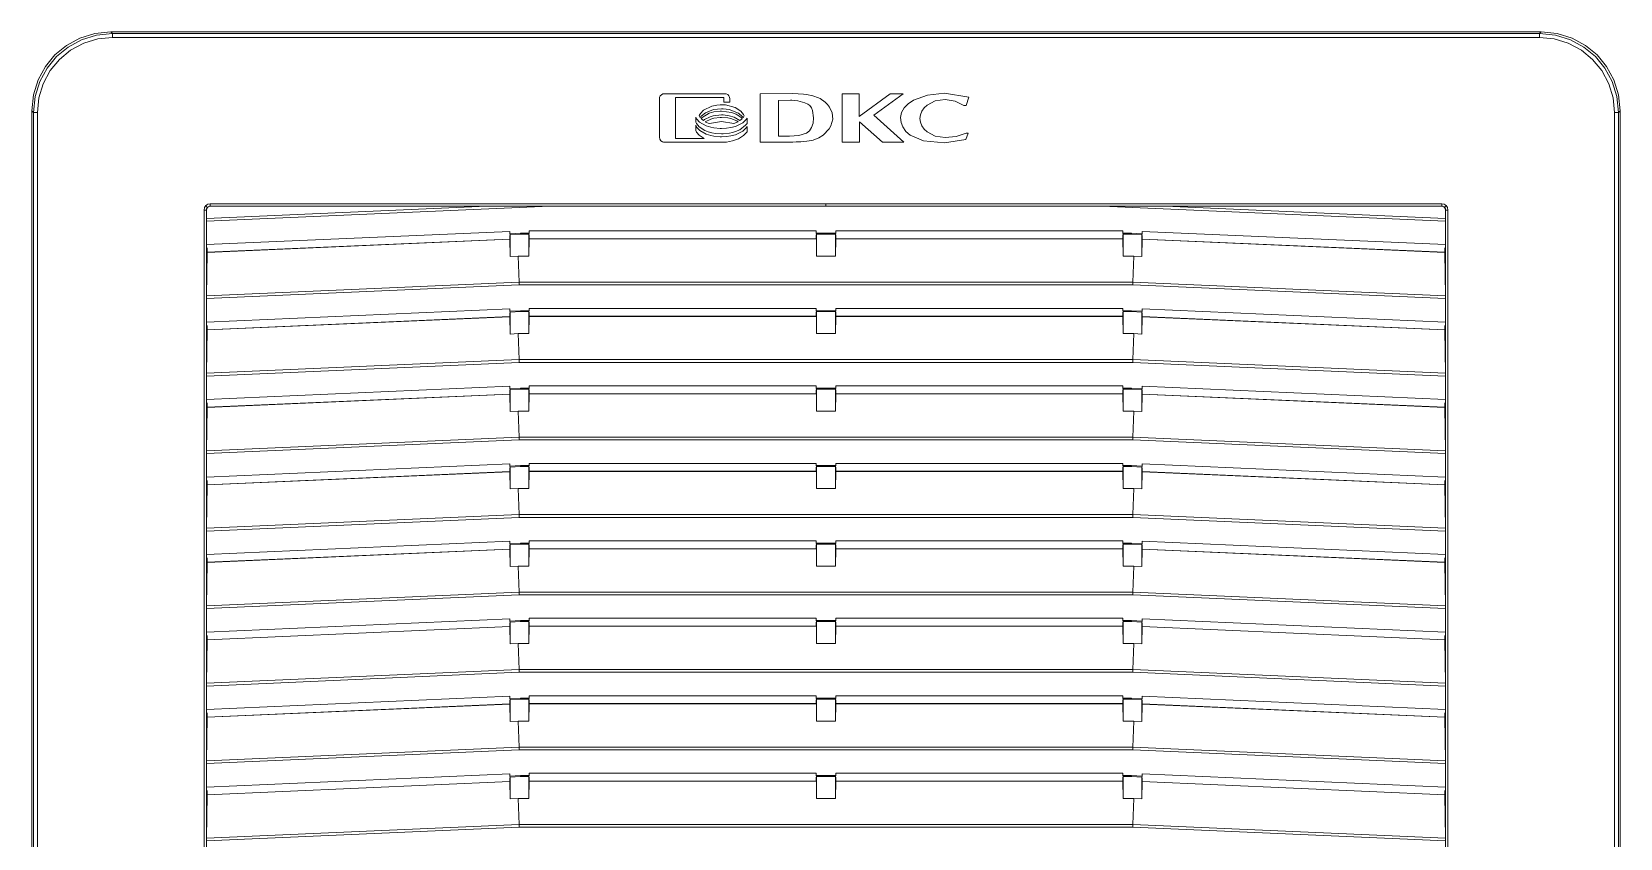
# Model space of a CAD drawing. Header units: millimetres. Extents: x -6000 to 26000, y -6000 to 26000.
# Drawn here: x 104.9 to 133.43, y -2823.56 to -2809.08 of the extents above; entities that cross this region are included whole.
import ezdxf

# ---------------------------------------------------------------- set-up
doc = ezdxf.new("R2010")
doc.units = ezdxf.units.MM
doc.header["$MEASUREMENT"] = 0
doc.layers.add('Чертеж и Рисунок_Ном._пера__7', color=7, linetype='Continuous', lineweight=15)

msp = doc.modelspace()

# ---------------------------------------------------------------- linework, layer by layer
at = {"layer": 'Чертеж и Рисунок_Ном._пера__7', "color": 7, "linetype": 'Continuous', "lineweight": 15}
for p, q in [((106.347, -2809.109), (106.316, -2809.078)), ((132.009, -2809.078), (106.316, -2809.078)), ((106.347, -2809.109), (106.347, -2809.178)), ((131.978, -2809.109), (106.347, -2809.109)), ((131.978, -2809.109), (132.009, -2809.078)), ((131.978, -2809.178), (131.978, -2809.109)), ((131.978, -2809.178), (106.347, -2809.178)), ((116.17, -2810.282), (116.17, -2810.97)), ((117.346, -2810.191), (116.26, -2810.191)), ((116.462, -2810.26), (117.326, -2810.26)), ((116.462, -2810.992), (116.462, -2810.26)), ((117.326, -2810.26), (117.326, -2810.34)), ((117.436, -2810.34), (117.436, -2810.282)), ((118.566, -2810.188), (117.98, -2810.191)), ((117.98, -2810.191), (117.98, -2811.061)), ((118.523, -2810.308), (118.308, -2810.312)), ((119.452, -2810.191), (119.452, -2811.061)), ((119.76, -2810.191), (119.452, -2810.191)), ((119.76, -2810.6), (119.76, -2810.191)), ((120.312, -2810.191), (119.76, -2810.6)), ((120.021, -2810.577), (120.546, -2810.191)), ((120.546, -2810.191), (120.312, -2810.191)), ((121.729, -2810.253), (121.292, -2810.18)), ((121.677, -2810.403), (121.729, -2810.253)), ((104.897, -2810.497), (104.928, -2810.528)), ((104.897, -2836.19), (104.897, -2810.497)), ((104.928, -2810.528), (104.928, -2836.158)), ((104.997, -2810.528), (104.928, -2810.528)), ((104.997, -2810.528), (104.997, -2836.158)), ((117.326, -2810.34), (117.436, -2810.34)), ((118.308, -2810.312), (118.308, -2810.953)), ((120.558, -2811.061), (120.021, -2810.577)), ((121.637, -2810.403), (121.677, -2810.403)), ((133.327, -2836.158), (133.327, -2810.528)), ((133.327, -2810.528), (133.397, -2810.528)), ((133.397, -2810.528), (133.428, -2810.497)), ((133.397, -2836.158), (133.397, -2810.528)), ((133.428, -2836.19), (133.428, -2810.497)), ((116.822, -2810.609), (116.822, -2810.702)), ((116.822, -2810.756), (116.822, -2810.853)), ((117.071, -2810.726), (117.288, -2810.687)), ((117.288, -2810.687), (117.504, -2810.725)), ((117.504, -2810.725), (117.582, -2810.693)), ((117.744, -2810.723), (117.744, -2810.63)), ((117.744, -2810.874), (117.744, -2810.778)), ((119.763, -2810.696), (120.18, -2811.061)), ((119.763, -2811.061), (119.763, -2810.696)), ((116.26, -2811.061), (117.346, -2811.061)), ((116.972, -2810.994), (116.462, -2810.992)), ((117.98, -2811.061), (118.536, -2811.058)), ((118.308, -2810.953), (118.504, -2810.95)), ((118.536, -2811.058), (118.542, -2811.058)), ((119.452, -2811.061), (119.763, -2811.061)), ((120.18, -2811.061), (120.558, -2811.061)), ((121.289, -2811.072), (121.674, -2811.012)), ((121.674, -2811.012), (121.713, -2810.901)), ((121.713, -2810.901), (121.68, -2810.901)), ((107.991, -2834.408), (107.991, -2812.279)), ((108.033, -2812.279), (107.991, -2812.279)), ((108.033, -2834.408), (108.033, -2812.279)), ((108.033, -2812.279), (108.038, -2812.279)), ((114.201, -2812.209), (108.035, -2812.478)), ((113.073, -2812.209), (108.035, -2812.429)), ((108.038, -2812.279), (108.035, -2812.429)), ((108.102, -2812.167), (119.162, -2812.167)), ((108.102, -2812.209), (108.102, -2812.167)), ((119.162, -2812.209), (108.102, -2812.209)), ((119.162, -2812.167), (130.222, -2812.167)), ((119.162, -2812.167), (119.162, -2812.209)), ((119.162, -2812.209), (130.222, -2812.209)), ((130.29, -2812.478), (124.124, -2812.209)), ((125.252, -2812.209), (130.29, -2812.429)), ((130.222, -2812.167), (130.222, -2812.209)), ((130.292, -2812.279), (130.287, -2812.279)), ((130.29, -2812.429), (130.287, -2812.279)), ((130.334, -2812.279), (130.292, -2812.279)), ((130.292, -2812.279), (130.292, -2834.408)), ((130.334, -2812.279), (130.334, -2834.408)), ((108.035, -2812.478), (108.035, -2812.9)), ((130.29, -2812.478), (130.29, -2812.9)), ((108.035, -2812.9), (113.484, -2812.663)), ((113.484, -2812.801), (108.049, -2813.039)), ((108.049, -2813.041), (113.485, -2812.803)), ((113.484, -2812.663), (113.484, -2812.704)), ((113.484, -2812.704), (113.675, -2812.696)), ((113.484, -2812.704), (113.489, -2812.724)), ((113.484, -2812.734), (113.489, -2812.724)), ((113.484, -2812.801), (113.484, -2812.734)), ((113.485, -2812.803), (113.484, -2812.801)), ((113.485, -2812.803), (113.49, -2813.115)), ((113.49, -2812.721), (113.489, -2812.724)), ((113.675, -2812.713), (113.49, -2812.721)), ((113.49, -2812.721), (113.49, -2813.115)), ((113.675, -2812.696), (113.832, -2812.696)), ((113.675, -2812.713), (113.675, -2812.696)), ((113.823, -2812.713), (113.675, -2812.713)), ((113.823, -2812.713), (113.832, -2812.696)), ((113.823, -2812.713), (113.826, -2812.713)), ((113.826, -2813.109), (113.826, -2812.713)), ((113.826, -2812.713), (113.832, -2812.725)), ((113.831, -2812.797), (113.826, -2813.109)), ((113.832, -2812.796), (113.831, -2812.797)), ((118.989, -2812.797), (113.831, -2812.797)), ((113.832, -2812.654), (118.988, -2812.654)), ((113.832, -2812.696), (113.832, -2812.654)), ((113.832, -2812.725), (113.832, -2812.796)), ((113.832, -2812.796), (118.988, -2812.796)), ((118.988, -2812.654), (118.988, -2812.696)), ((118.988, -2812.696), (119.336, -2812.696)), ((118.988, -2812.696), (118.997, -2812.713)), ((118.988, -2812.725), (118.994, -2812.713)), ((118.988, -2812.796), (118.988, -2812.725)), ((118.989, -2812.797), (118.988, -2812.796)), ((118.994, -2813.109), (118.989, -2812.797)), ((118.994, -2812.713), (118.994, -2813.109)), ((118.997, -2812.713), (118.994, -2812.713)), ((118.997, -2812.713), (119.328, -2812.713)), ((119.328, -2812.713), (119.336, -2812.696)), ((119.328, -2812.713), (119.33, -2812.713)), ((119.33, -2813.109), (119.33, -2812.713)), ((119.336, -2812.725), (119.33, -2812.713)), ((119.336, -2812.797), (119.33, -2813.109)), ((119.336, -2812.654), (124.493, -2812.654)), ((119.336, -2812.654), (119.336, -2812.696)), ((119.336, -2812.725), (119.336, -2812.796)), ((119.336, -2812.796), (119.336, -2812.796)), ((119.336, -2812.796), (124.493, -2812.796)), ((124.493, -2812.797), (119.336, -2812.797)), ((124.493, -2812.696), (124.493, -2812.654)), ((124.65, -2812.696), (124.493, -2812.696)), ((124.501, -2812.713), (124.493, -2812.696)), ((124.499, -2812.713), (124.493, -2812.725)), ((124.493, -2812.797), (124.493, -2812.725)), ((124.493, -2812.796), (124.493, -2812.797)), ((124.499, -2813.109), (124.493, -2812.797)), ((124.499, -2812.713), (124.499, -2813.109)), ((124.499, -2812.713), (124.501, -2812.713)), ((124.501, -2812.713), (124.649, -2812.713)), ((124.65, -2812.696), (124.649, -2812.713)), ((124.649, -2812.713), (124.835, -2812.721)), ((124.841, -2812.704), (124.65, -2812.696)), ((124.835, -2812.721), (124.836, -2812.724)), ((124.835, -2812.721), (124.835, -2813.115)), ((124.84, -2812.803), (124.835, -2813.115)), ((124.841, -2812.704), (124.836, -2812.724)), ((124.841, -2812.734), (124.836, -2812.724)), ((124.84, -2812.803), (124.841, -2812.801)), ((130.276, -2813.041), (124.84, -2812.803)), ((124.841, -2812.663), (130.29, -2812.9)), ((124.841, -2812.663), (124.841, -2812.704)), ((124.841, -2812.801), (124.841, -2812.734)), ((124.841, -2812.801), (130.276, -2813.039)), ((108.035, -2812.9), (108.035, -2812.943)), ((108.035, -2812.943), (108.049, -2812.971)), ((108.049, -2813.041), (108.035, -2813.821)), ((108.049, -2812.971), (108.049, -2813.039)), ((108.049, -2813.039), (108.049, -2813.041)), ((113.632, -2813.109), (113.49, -2813.115)), ((113.632, -2813.109), (113.653, -2813.575)), ((113.826, -2813.109), (113.632, -2813.109)), ((119.33, -2813.109), (118.994, -2813.109)), ((124.693, -2813.109), (124.499, -2813.109)), ((124.693, -2813.109), (124.672, -2813.575)), ((124.693, -2813.109), (124.835, -2813.115)), ((130.29, -2812.942), (130.276, -2812.971)), ((130.276, -2813.041), (130.276, -2812.971)), ((130.276, -2813.039), (130.276, -2813.041)), ((130.276, -2813.041), (130.29, -2813.821)), ((130.29, -2812.9), (130.29, -2812.943)), ((113.653, -2813.575), (108.035, -2813.821)), ((113.654, -2813.625), (108.035, -2813.87)), ((124.672, -2813.575), (113.653, -2813.575)), ((124.671, -2813.625), (113.654, -2813.625)), ((130.29, -2813.87), (124.671, -2813.625)), ((124.672, -2813.575), (130.29, -2813.821)), ((108.035, -2813.87), (108.035, -2814.292)), ((130.29, -2813.87), (130.29, -2814.292)), ((108.035, -2814.292), (113.484, -2814.054)), ((108.035, -2814.292), (108.035, -2814.334)), ((113.484, -2814.193), (108.049, -2814.43)), ((108.049, -2814.432), (113.485, -2814.195)), ((113.484, -2814.054), (113.484, -2814.096)), ((113.484, -2814.096), (113.675, -2814.088)), ((113.484, -2814.096), (113.489, -2814.115)), ((113.484, -2814.125), (113.489, -2814.115)), ((113.484, -2814.193), (113.484, -2814.125)), ((113.485, -2814.195), (113.484, -2814.193)), ((113.485, -2814.195), (113.49, -2814.507)), ((113.49, -2814.113), (113.489, -2814.115)), ((113.675, -2814.105), (113.49, -2814.113)), ((113.49, -2814.113), (113.49, -2814.507)), ((113.675, -2814.088), (113.832, -2814.088)), ((113.675, -2814.105), (113.675, -2814.088)), ((113.823, -2814.105), (113.675, -2814.105)), ((113.823, -2814.105), (113.832, -2814.088)), ((113.823, -2814.105), (113.826, -2814.105)), ((113.826, -2814.5), (113.826, -2814.105)), ((113.826, -2814.105), (113.832, -2814.117)), ((113.831, -2814.189), (113.826, -2814.5)), ((113.832, -2814.187), (113.831, -2814.189)), ((118.989, -2814.189), (113.831, -2814.189)), ((113.832, -2814.046), (118.988, -2814.046)), ((113.832, -2814.088), (113.832, -2814.046)), ((113.832, -2814.117), (113.832, -2814.187)), ((113.832, -2814.187), (118.988, -2814.187)), ((118.988, -2814.046), (118.988, -2814.088)), ((118.988, -2814.088), (119.336, -2814.088)), ((118.988, -2814.088), (118.997, -2814.105)), ((118.988, -2814.117), (118.994, -2814.105)), ((118.988, -2814.187), (118.988, -2814.117)), ((118.989, -2814.189), (118.988, -2814.187)), ((118.994, -2814.5), (118.989, -2814.189)), ((118.994, -2814.105), (118.994, -2814.5)), ((118.997, -2814.105), (118.994, -2814.105)), ((118.997, -2814.105), (119.328, -2814.105)), ((119.328, -2814.105), (119.336, -2814.088)), ((119.328, -2814.105), (119.33, -2814.105)), ((119.336, -2814.117), (119.33, -2814.105)), ((119.33, -2814.5), (119.33, -2814.105)), ((119.336, -2814.189), (119.33, -2814.5)), ((119.336, -2814.046), (124.493, -2814.046)), ((119.336, -2814.046), (119.336, -2814.088)), ((119.336, -2814.117), (119.336, -2814.187)), ((119.336, -2814.187), (119.336, -2814.187)), ((119.336, -2814.187), (124.493, -2814.187)), ((124.493, -2814.189), (119.336, -2814.189)), ((124.493, -2814.088), (124.493, -2814.046)), ((124.65, -2814.088), (124.493, -2814.088)), ((124.501, -2814.105), (124.493, -2814.088)), ((124.499, -2814.105), (124.493, -2814.117)), ((124.493, -2814.189), (124.493, -2814.117)), ((124.493, -2814.187), (124.493, -2814.189)), ((124.499, -2814.5), (124.493, -2814.189)), ((124.499, -2814.105), (124.499, -2814.5)), ((124.499, -2814.105), (124.501, -2814.105)), ((124.501, -2814.105), (124.649, -2814.105)), ((124.649, -2814.105), (124.65, -2814.088)), ((124.649, -2814.105), (124.835, -2814.113)), ((124.841, -2814.096), (124.65, -2814.088)), ((124.835, -2814.113), (124.836, -2814.115)), ((124.835, -2814.113), (124.835, -2814.507)), ((124.84, -2814.195), (124.835, -2814.507)), ((124.841, -2814.096), (124.836, -2814.115)), ((124.841, -2814.125), (124.836, -2814.115)), ((124.84, -2814.195), (124.841, -2814.193)), ((130.276, -2814.432), (124.84, -2814.195)), ((124.841, -2814.054), (130.29, -2814.292)), ((124.841, -2814.054), (124.841, -2814.096)), ((124.841, -2814.193), (124.841, -2814.125)), ((124.841, -2814.193), (130.276, -2814.43)), ((130.29, -2814.292), (130.29, -2814.334)), ((108.035, -2814.334), (108.049, -2814.363)), ((108.049, -2814.432), (108.035, -2815.212)), ((108.049, -2814.363), (108.049, -2814.43)), ((108.049, -2814.43), (108.049, -2814.432)), ((113.632, -2814.5), (113.49, -2814.507)), ((113.632, -2814.5), (113.653, -2814.967)), ((113.826, -2814.5), (113.632, -2814.5)), ((119.33, -2814.5), (118.994, -2814.5)), ((124.693, -2814.5), (124.499, -2814.5)), ((124.693, -2814.5), (124.672, -2814.967)), ((124.693, -2814.5), (124.835, -2814.507)), ((130.29, -2814.334), (130.276, -2814.363)), ((130.276, -2814.43), (130.276, -2814.363)), ((130.276, -2814.43), (130.276, -2814.432)), ((130.276, -2814.432), (130.29, -2815.212)), ((113.653, -2814.967), (108.035, -2815.212)), ((113.654, -2815.016), (108.035, -2815.262)), ((113.653, -2814.967), (124.672, -2814.967)), ((124.671, -2815.016), (113.654, -2815.016)), ((130.29, -2815.262), (124.671, -2815.016)), ((124.672, -2814.967), (130.29, -2815.212)), ((108.035, -2815.262), (108.035, -2815.684)), ((113.832, -2815.438), (118.988, -2815.438)), ((113.832, -2815.48), (113.832, -2815.438)), ((118.988, -2815.438), (118.988, -2815.48)), ((119.336, -2815.438), (124.493, -2815.438)), ((119.336, -2815.438), (119.336, -2815.48)), ((124.493, -2815.48), (124.493, -2815.438)), ((130.29, -2815.262), (130.29, -2815.684)), ((108.035, -2815.684), (113.484, -2815.446)), ((108.035, -2815.684), (108.035, -2815.726)), ((108.035, -2815.726), (108.049, -2815.754)), ((113.484, -2815.585), (108.049, -2815.822)), ((108.049, -2815.824), (113.485, -2815.587)), ((113.484, -2815.446), (113.484, -2815.488)), ((113.484, -2815.488), (113.675, -2815.48)), ((113.484, -2815.488), (113.489, -2815.507)), ((113.484, -2815.517), (113.489, -2815.507)), ((113.484, -2815.585), (113.484, -2815.517)), ((113.485, -2815.587), (113.484, -2815.585)), ((113.485, -2815.587), (113.49, -2815.898)), ((113.49, -2815.505), (113.489, -2815.507)), ((113.675, -2815.497), (113.49, -2815.505)), ((113.49, -2815.505), (113.49, -2815.898)), ((113.675, -2815.48), (113.832, -2815.48)), ((113.675, -2815.497), (113.675, -2815.48)), ((113.823, -2815.497), (113.675, -2815.497)), ((113.823, -2815.497), (113.832, -2815.48)), ((113.823, -2815.497), (113.826, -2815.497)), ((113.826, -2815.892), (113.826, -2815.497)), ((113.826, -2815.497), (113.832, -2815.509)), ((113.831, -2815.581), (113.826, -2815.892)), ((113.832, -2815.579), (113.831, -2815.581)), ((118.989, -2815.581), (113.831, -2815.581)), ((113.832, -2815.509), (113.832, -2815.579)), ((113.832, -2815.579), (118.988, -2815.579)), ((118.988, -2815.48), (119.336, -2815.48)), ((118.988, -2815.48), (118.997, -2815.497)), ((118.988, -2815.509), (118.994, -2815.497)), ((118.988, -2815.579), (118.988, -2815.509)), ((118.989, -2815.581), (118.988, -2815.579)), ((118.994, -2815.892), (118.989, -2815.581)), ((118.994, -2815.497), (118.994, -2815.892)), ((118.997, -2815.497), (118.994, -2815.497)), ((118.997, -2815.497), (119.328, -2815.497)), ((119.328, -2815.497), (119.336, -2815.48)), ((119.328, -2815.497), (119.33, -2815.497)), ((119.33, -2815.892), (119.33, -2815.497)), ((119.336, -2815.509), (119.33, -2815.497)), ((119.336, -2815.581), (119.33, -2815.892)), ((119.336, -2815.509), (119.336, -2815.579)), ((119.336, -2815.579), (119.336, -2815.579)), ((119.336, -2815.579), (124.493, -2815.579)), ((124.493, -2815.581), (119.336, -2815.581)), ((124.65, -2815.48), (124.493, -2815.48)), ((124.501, -2815.497), (124.493, -2815.48)), ((124.499, -2815.497), (124.493, -2815.509)), ((124.493, -2815.581), (124.493, -2815.509)), ((124.493, -2815.579), (124.493, -2815.581)), ((124.499, -2815.892), (124.493, -2815.581)), ((124.499, -2815.497), (124.499, -2815.892)), ((124.499, -2815.497), (124.501, -2815.497)), ((124.501, -2815.497), (124.649, -2815.497)), ((124.649, -2815.497), (124.65, -2815.48)), ((124.649, -2815.497), (124.835, -2815.505)), ((124.841, -2815.488), (124.65, -2815.48)), ((124.835, -2815.505), (124.835, -2815.898)), ((124.84, -2815.587), (124.835, -2815.898)), ((124.841, -2815.488), (124.836, -2815.507)), ((124.836, -2815.507), (124.836, -2815.507)), ((124.841, -2815.517), (124.836, -2815.507)), ((124.84, -2815.587), (124.841, -2815.585)), ((130.276, -2815.824), (124.84, -2815.587)), ((124.841, -2815.446), (130.29, -2815.684)), ((124.841, -2815.446), (124.841, -2815.488)), ((124.841, -2815.585), (124.841, -2815.517)), ((124.841, -2815.585), (130.276, -2815.822)), ((130.29, -2815.726), (130.276, -2815.754)), ((130.29, -2815.684), (130.29, -2815.726)), ((108.049, -2815.824), (108.035, -2816.604)), ((108.049, -2815.754), (108.049, -2815.822)), ((108.049, -2815.822), (108.049, -2815.824)), ((113.632, -2815.892), (113.49, -2815.898)), ((113.632, -2815.892), (113.653, -2816.359)), ((113.826, -2815.892), (113.632, -2815.892)), ((119.33, -2815.892), (118.994, -2815.892)), ((124.693, -2815.892), (124.499, -2815.892)), ((124.693, -2815.892), (124.672, -2816.359)), ((124.693, -2815.892), (124.835, -2815.898)), ((130.276, -2815.824), (130.276, -2815.755)), ((130.276, -2815.822), (130.276, -2815.824)), ((130.276, -2815.824), (130.29, -2816.604)), ((113.653, -2816.359), (108.035, -2816.604)), ((113.654, -2816.408), (108.035, -2816.653)), ((124.672, -2816.359), (113.653, -2816.359)), ((124.671, -2816.408), (113.654, -2816.408)), ((130.29, -2816.653), (124.671, -2816.408)), ((124.672, -2816.359), (130.29, -2816.604)), ((108.035, -2816.653), (108.035, -2817.076)), ((108.035, -2817.076), (113.484, -2816.838)), ((113.484, -2816.838), (113.484, -2816.88)), ((113.484, -2816.88), (113.675, -2816.871)), ((113.675, -2816.871), (113.832, -2816.871)), ((113.675, -2816.888), (113.675, -2816.871)), ((113.823, -2816.888), (113.832, -2816.871)), ((113.832, -2816.83), (118.988, -2816.83)), ((113.832, -2816.871), (113.832, -2816.83)), ((118.988, -2816.83), (118.988, -2816.871)), ((118.988, -2816.871), (119.336, -2816.871)), ((118.988, -2816.871), (118.997, -2816.888)), ((119.328, -2816.888), (119.336, -2816.871)), ((119.336, -2816.83), (124.493, -2816.83)), ((119.336, -2816.83), (119.336, -2816.871)), ((124.493, -2816.871), (124.493, -2816.83)), ((124.65, -2816.871), (124.493, -2816.871)), ((124.501, -2816.888), (124.493, -2816.871)), ((124.649, -2816.888), (124.65, -2816.871)), ((124.841, -2816.88), (124.65, -2816.871)), ((124.841, -2816.838), (130.29, -2817.076)), ((124.841, -2816.838), (124.841, -2816.88)), ((130.29, -2816.653), (130.29, -2817.076)), ((108.035, -2817.076), (108.035, -2817.118)), ((108.035, -2817.118), (108.049, -2817.146)), ((113.484, -2816.977), (108.049, -2817.214)), ((108.049, -2817.216), (113.485, -2816.979)), ((108.049, -2817.146), (108.049, -2817.214)), ((113.484, -2816.88), (113.489, -2816.899)), ((113.484, -2816.909), (113.489, -2816.899)), ((113.484, -2816.977), (113.484, -2816.909)), ((113.485, -2816.979), (113.484, -2816.977)), ((113.485, -2816.979), (113.49, -2817.29)), ((113.49, -2816.897), (113.489, -2816.899)), ((113.675, -2816.888), (113.49, -2816.897)), ((113.49, -2816.897), (113.49, -2817.29)), ((113.823, -2816.888), (113.675, -2816.888)), ((113.823, -2816.888), (113.826, -2816.888)), ((113.826, -2817.284), (113.826, -2816.888)), ((113.826, -2816.888), (113.832, -2816.901)), ((113.831, -2816.973), (113.826, -2817.284)), ((113.832, -2816.971), (113.831, -2816.973)), ((118.989, -2816.973), (113.831, -2816.973)), ((113.832, -2816.901), (113.832, -2816.971)), ((113.832, -2816.971), (118.988, -2816.971)), ((118.988, -2816.901), (118.994, -2816.888)), ((118.988, -2816.971), (118.988, -2816.901)), ((118.989, -2816.973), (118.988, -2816.971)), ((118.994, -2817.284), (118.989, -2816.973)), ((118.994, -2816.888), (118.994, -2817.284)), ((118.997, -2816.888), (118.994, -2816.888)), ((118.997, -2816.888), (119.328, -2816.888)), ((119.328, -2816.888), (119.33, -2816.888)), ((119.33, -2817.284), (119.33, -2816.888)), ((119.336, -2816.901), (119.33, -2816.888)), ((119.336, -2816.973), (119.33, -2817.284)), ((119.336, -2816.901), (119.336, -2816.971)), ((119.336, -2816.971), (119.336, -2816.971)), ((119.336, -2816.971), (124.493, -2816.971)), ((124.493, -2816.973), (119.336, -2816.973)), ((124.499, -2816.888), (124.493, -2816.901)), ((124.493, -2816.973), (124.493, -2816.901)), ((124.493, -2816.971), (124.493, -2816.973)), ((124.499, -2817.284), (124.493, -2816.973)), ((124.499, -2816.888), (124.499, -2817.284)), ((124.499, -2816.888), (124.501, -2816.888)), ((124.501, -2816.888), (124.649, -2816.888)), ((124.649, -2816.888), (124.835, -2816.897)), ((124.835, -2816.897), (124.835, -2817.29)), ((124.84, -2816.979), (124.835, -2817.29)), ((124.841, -2816.88), (124.836, -2816.899)), ((124.836, -2816.899), (124.836, -2816.899)), ((124.841, -2816.909), (124.836, -2816.899)), ((124.84, -2816.979), (124.841, -2816.977)), ((130.276, -2817.216), (124.84, -2816.979)), ((124.841, -2816.977), (124.841, -2816.909)), ((124.841, -2816.977), (130.276, -2817.214)), ((130.29, -2817.118), (130.276, -2817.146)), ((130.276, -2817.216), (130.276, -2817.146)), ((130.29, -2817.076), (130.29, -2817.118)), ((108.049, -2817.216), (108.035, -2817.996)), ((108.049, -2817.214), (108.049, -2817.216)), ((113.632, -2817.284), (113.49, -2817.29)), ((113.632, -2817.284), (113.653, -2817.751)), ((113.826, -2817.284), (113.632, -2817.284)), ((119.33, -2817.284), (118.994, -2817.284)), ((124.693, -2817.284), (124.499, -2817.284)), ((124.693, -2817.284), (124.672, -2817.751)), ((124.693, -2817.284), (124.835, -2817.29)), ((130.276, -2817.214), (130.276, -2817.216)), ((130.276, -2817.216), (130.29, -2817.996)), ((113.653, -2817.751), (108.035, -2817.996)), ((113.654, -2817.8), (108.035, -2818.045)), ((124.672, -2817.751), (113.653, -2817.751)), ((124.671, -2817.8), (113.654, -2817.8)), ((130.29, -2818.045), (124.671, -2817.8)), ((124.672, -2817.751), (130.29, -2817.996)), ((108.035, -2818.045), (108.035, -2818.467)), ((108.035, -2818.467), (113.484, -2818.23)), ((113.484, -2818.23), (113.484, -2818.271)), ((113.484, -2818.271), (113.675, -2818.263)), ((113.484, -2818.271), (113.489, -2818.291)), ((113.484, -2818.301), (113.489, -2818.291)), ((113.49, -2818.288), (113.489, -2818.291)), ((113.675, -2818.28), (113.49, -2818.288)), ((113.49, -2818.288), (113.49, -2818.682)), ((113.675, -2818.263), (113.832, -2818.263)), ((113.675, -2818.28), (113.675, -2818.263)), ((113.823, -2818.28), (113.675, -2818.28)), ((113.823, -2818.28), (113.832, -2818.263)), ((113.823, -2818.28), (113.826, -2818.28)), ((113.826, -2818.676), (113.826, -2818.28)), ((113.826, -2818.28), (113.832, -2818.292)), ((113.832, -2818.221), (118.988, -2818.221)), ((113.832, -2818.263), (113.832, -2818.221)), ((113.832, -2818.292), (113.832, -2818.363)), ((118.988, -2818.221), (118.988, -2818.263)), ((118.988, -2818.263), (119.336, -2818.263)), ((118.988, -2818.263), (118.997, -2818.28)), ((118.988, -2818.292), (118.994, -2818.28)), ((118.988, -2818.363), (118.988, -2818.292)), ((118.994, -2818.28), (118.994, -2818.676)), ((118.997, -2818.28), (118.994, -2818.28)), ((118.997, -2818.28), (119.328, -2818.28)), ((119.328, -2818.28), (119.336, -2818.263)), ((119.328, -2818.28), (119.33, -2818.28)), ((119.33, -2818.676), (119.33, -2818.28)), ((119.336, -2818.292), (119.33, -2818.28)), ((119.336, -2818.221), (124.493, -2818.221)), ((119.336, -2818.221), (119.336, -2818.263)), ((119.336, -2818.292), (119.336, -2818.363)), ((124.493, -2818.263), (124.493, -2818.221)), ((124.65, -2818.263), (124.493, -2818.263)), ((124.501, -2818.28), (124.493, -2818.263)), ((124.499, -2818.28), (124.493, -2818.292)), ((124.493, -2818.365), (124.493, -2818.292)), ((124.499, -2818.28), (124.499, -2818.676)), ((124.499, -2818.28), (124.501, -2818.28)), ((124.501, -2818.28), (124.649, -2818.28)), ((124.649, -2818.28), (124.65, -2818.263)), ((124.649, -2818.28), (124.835, -2818.288)), ((124.841, -2818.271), (124.65, -2818.263)), ((124.835, -2818.288), (124.835, -2818.682)), ((124.841, -2818.271), (124.836, -2818.291)), ((124.836, -2818.291), (124.836, -2818.291)), ((124.841, -2818.301), (124.836, -2818.291)), ((124.841, -2818.23), (130.29, -2818.467)), ((124.841, -2818.23), (124.841, -2818.271)), ((130.29, -2818.045), (130.29, -2818.467)), ((108.035, -2818.467), (108.035, -2818.51)), ((108.035, -2818.51), (108.049, -2818.538)), ((113.484, -2818.368), (108.049, -2818.606)), ((108.049, -2818.608), (113.485, -2818.37)), ((108.049, -2818.538), (108.049, -2818.606)), ((113.484, -2818.368), (113.484, -2818.301)), ((113.485, -2818.37), (113.484, -2818.368)), ((113.485, -2818.37), (113.49, -2818.682)), ((113.831, -2818.365), (113.826, -2818.676)), ((113.832, -2818.363), (113.831, -2818.365)), ((118.989, -2818.365), (113.831, -2818.365)), ((113.832, -2818.363), (118.988, -2818.363)), ((118.989, -2818.365), (118.988, -2818.363)), ((118.994, -2818.676), (118.989, -2818.365)), ((119.336, -2818.365), (119.33, -2818.676)), ((119.336, -2818.363), (119.336, -2818.363)), ((119.336, -2818.363), (124.493, -2818.363)), ((124.493, -2818.365), (119.336, -2818.365)), ((124.493, -2818.363), (124.493, -2818.365)), ((124.499, -2818.676), (124.493, -2818.365)), ((124.84, -2818.37), (124.835, -2818.682)), ((124.84, -2818.37), (124.841, -2818.368)), ((130.276, -2818.608), (124.84, -2818.37)), ((124.841, -2818.368), (124.841, -2818.301)), ((124.841, -2818.368), (130.276, -2818.606)), ((130.29, -2818.509), (130.276, -2818.538)), ((130.276, -2818.608), (130.276, -2818.538)), ((130.29, -2818.467), (130.29, -2818.51)), ((108.049, -2818.608), (108.035, -2819.388)), ((108.049, -2818.606), (108.049, -2818.608)), ((113.632, -2818.676), (113.49, -2818.682)), ((113.632, -2818.676), (113.653, -2819.142)), ((113.826, -2818.676), (113.632, -2818.676)), ((119.33, -2818.676), (118.994, -2818.676)), ((124.693, -2818.676), (124.499, -2818.676)), ((124.693, -2818.676), (124.672, -2819.142)), ((124.693, -2818.676), (124.835, -2818.682)), ((130.276, -2818.606), (130.276, -2818.608)), ((130.276, -2818.608), (130.29, -2819.388)), ((113.653, -2819.142), (108.035, -2819.388)), ((124.672, -2819.142), (113.653, -2819.142)), ((124.672, -2819.142), (130.29, -2819.388)), ((113.654, -2819.192), (108.035, -2819.437)), ((108.035, -2819.437), (108.035, -2819.859)), ((124.671, -2819.192), (113.654, -2819.192)), ((130.29, -2819.437), (124.671, -2819.192)), ((130.29, -2819.437), (130.29, -2819.859)), ((108.035, -2819.859), (113.484, -2819.621)), ((113.484, -2819.621), (113.484, -2819.663)), ((113.484, -2819.663), (113.675, -2819.655)), ((113.484, -2819.663), (113.489, -2819.683)), ((113.484, -2819.692), (113.489, -2819.683)), ((113.484, -2819.76), (113.484, -2819.692)), ((113.49, -2819.68), (113.489, -2819.683)), ((113.675, -2819.672), (113.49, -2819.68)), ((113.49, -2819.68), (113.49, -2820.074)), ((113.675, -2819.655), (113.832, -2819.655)), ((113.675, -2819.672), (113.675, -2819.655)), ((113.823, -2819.672), (113.675, -2819.672)), ((113.823, -2819.672), (113.832, -2819.655)), ((113.823, -2819.672), (113.826, -2819.672)), ((113.826, -2820.068), (113.826, -2819.672)), ((113.826, -2819.672), (113.832, -2819.684)), ((113.832, -2819.613), (118.988, -2819.613)), ((113.832, -2819.655), (113.832, -2819.613)), ((113.832, -2819.684), (113.832, -2819.754)), ((118.988, -2819.613), (118.988, -2819.655)), ((118.988, -2819.655), (119.336, -2819.655)), ((118.988, -2819.655), (118.997, -2819.672)), ((118.988, -2819.684), (118.994, -2819.672)), ((118.988, -2819.754), (118.988, -2819.684)), ((118.994, -2819.672), (118.994, -2820.068)), ((118.997, -2819.672), (118.994, -2819.672)), ((118.997, -2819.672), (119.328, -2819.672)), ((119.328, -2819.672), (119.336, -2819.655)), ((119.328, -2819.672), (119.33, -2819.672)), ((119.33, -2820.068), (119.33, -2819.672)), ((119.336, -2819.684), (119.33, -2819.672)), ((119.336, -2819.613), (124.493, -2819.613)), ((119.336, -2819.613), (119.336, -2819.655)), ((119.336, -2819.684), (119.336, -2819.754)), ((124.493, -2819.655), (124.493, -2819.613)), ((124.65, -2819.655), (124.493, -2819.655)), ((124.501, -2819.672), (124.493, -2819.655)), ((124.499, -2819.672), (124.493, -2819.684)), ((124.493, -2819.756), (124.493, -2819.684)), ((124.499, -2819.672), (124.499, -2820.068)), ((124.499, -2819.672), (124.501, -2819.672)), ((124.501, -2819.672), (124.649, -2819.672)), ((124.649, -2819.672), (124.65, -2819.655)), ((124.649, -2819.672), (124.835, -2819.68)), ((124.841, -2819.663), (124.65, -2819.655)), ((124.835, -2819.68), (124.835, -2820.074)), ((124.841, -2819.663), (124.836, -2819.683)), ((124.836, -2819.683), (124.836, -2819.683)), ((124.841, -2819.692), (124.836, -2819.683)), ((124.841, -2819.621), (130.29, -2819.859)), ((124.841, -2819.621), (124.841, -2819.663)), ((124.841, -2819.76), (124.841, -2819.692)), ((108.035, -2819.859), (108.035, -2819.901)), ((108.035, -2819.901), (108.049, -2819.93)), ((108.049, -2819.999), (108.035, -2820.78)), ((113.484, -2819.76), (108.049, -2819.997)), ((108.049, -2819.999), (113.485, -2819.762)), ((108.049, -2819.93), (108.049, -2819.997)), ((108.049, -2819.997), (108.049, -2819.999)), ((113.485, -2819.762), (113.484, -2819.76)), ((113.485, -2819.762), (113.49, -2820.074)), ((113.831, -2819.756), (113.826, -2820.068)), ((113.832, -2819.754), (113.831, -2819.756)), ((118.989, -2819.756), (113.831, -2819.756)), ((113.832, -2819.754), (118.988, -2819.754)), ((118.989, -2819.756), (118.988, -2819.754)), ((118.994, -2820.068), (118.989, -2819.756)), ((119.336, -2819.756), (119.33, -2820.068)), ((119.336, -2819.754), (119.336, -2819.754)), ((119.336, -2819.754), (124.493, -2819.754)), ((124.493, -2819.756), (119.336, -2819.756)), ((124.493, -2819.754), (124.493, -2819.756)), ((124.499, -2820.068), (124.493, -2819.756)), ((124.84, -2819.762), (124.835, -2820.074)), ((124.84, -2819.762), (124.841, -2819.76)), ((130.276, -2819.999), (124.84, -2819.762)), ((124.841, -2819.76), (130.276, -2819.997)), ((130.29, -2819.901), (130.276, -2819.93)), ((130.276, -2819.999), (130.276, -2819.93)), ((130.276, -2819.997), (130.276, -2819.999)), ((130.276, -2819.999), (130.29, -2820.78)), ((130.29, -2819.859), (130.29, -2819.901)), ((113.632, -2820.068), (113.49, -2820.074)), ((113.632, -2820.068), (113.653, -2820.534)), ((113.826, -2820.068), (113.632, -2820.068)), ((119.33, -2820.068), (118.994, -2820.068)), ((124.693, -2820.068), (124.499, -2820.068)), ((124.693, -2820.068), (124.672, -2820.534)), ((124.693, -2820.068), (124.835, -2820.074)), ((113.653, -2820.534), (108.035, -2820.78)), ((124.672, -2820.534), (113.653, -2820.534)), ((124.672, -2820.534), (130.29, -2820.78)), ((113.654, -2820.583), (108.035, -2820.829)), ((108.035, -2820.829), (108.035, -2821.251)), ((124.671, -2820.583), (113.654, -2820.583)), ((130.29, -2820.829), (124.671, -2820.583)), ((130.29, -2820.829), (130.29, -2821.251)), ((108.035, -2821.251), (113.484, -2821.013)), ((113.484, -2821.013), (113.484, -2821.055)), ((113.484, -2821.055), (113.675, -2821.047)), ((113.484, -2821.055), (113.489, -2821.074)), ((113.484, -2821.084), (113.489, -2821.074)), ((113.484, -2821.152), (113.484, -2821.084)), ((113.49, -2821.072), (113.489, -2821.074)), ((113.675, -2821.064), (113.49, -2821.072)), ((113.49, -2821.072), (113.49, -2821.465)), ((113.675, -2821.047), (113.832, -2821.047)), ((113.675, -2821.064), (113.675, -2821.047)), ((113.823, -2821.064), (113.675, -2821.064)), ((113.823, -2821.064), (113.832, -2821.047)), ((113.823, -2821.064), (113.826, -2821.064)), ((113.826, -2821.459), (113.826, -2821.064)), ((113.826, -2821.064), (113.832, -2821.076)), ((113.831, -2821.148), (113.826, -2821.459)), ((113.832, -2821.146), (113.831, -2821.148)), ((118.989, -2821.148), (113.831, -2821.148)), ((113.832, -2821.005), (118.988, -2821.005)), ((113.832, -2821.047), (113.832, -2821.005)), ((113.832, -2821.076), (113.832, -2821.146)), ((113.832, -2821.146), (118.988, -2821.146)), ((118.988, -2821.005), (118.988, -2821.047)), ((118.988, -2821.047), (119.336, -2821.047)), ((118.988, -2821.047), (118.997, -2821.064)), ((118.988, -2821.076), (118.994, -2821.064)), ((118.988, -2821.146), (118.988, -2821.076)), ((118.989, -2821.148), (118.988, -2821.146)), ((118.994, -2821.459), (118.989, -2821.148)), ((118.994, -2821.064), (118.994, -2821.459)), ((118.997, -2821.064), (118.994, -2821.064)), ((118.997, -2821.064), (119.328, -2821.064)), ((119.328, -2821.064), (119.336, -2821.047)), ((119.328, -2821.064), (119.33, -2821.064)), ((119.33, -2821.459), (119.33, -2821.064)), ((119.336, -2821.076), (119.33, -2821.064)), ((119.336, -2821.148), (119.33, -2821.459)), ((119.336, -2821.005), (124.493, -2821.005)), ((119.336, -2821.005), (119.336, -2821.047)), ((119.336, -2821.076), (119.336, -2821.146)), ((119.336, -2821.146), (119.336, -2821.146)), ((119.336, -2821.146), (124.493, -2821.146)), ((124.493, -2821.148), (119.336, -2821.148)), ((124.493, -2821.047), (124.493, -2821.005)), ((124.65, -2821.047), (124.493, -2821.047)), ((124.501, -2821.064), (124.493, -2821.047)), ((124.499, -2821.064), (124.493, -2821.076)), ((124.493, -2821.148), (124.493, -2821.076)), ((124.493, -2821.146), (124.493, -2821.148)), ((124.499, -2821.459), (124.493, -2821.148)), ((124.499, -2821.064), (124.499, -2821.459)), ((124.499, -2821.064), (124.501, -2821.064)), ((124.501, -2821.064), (124.649, -2821.064)), ((124.649, -2821.064), (124.65, -2821.047)), ((124.649, -2821.064), (124.835, -2821.072)), ((124.841, -2821.055), (124.65, -2821.047)), ((124.835, -2821.072), (124.835, -2821.465)), ((124.841, -2821.055), (124.836, -2821.074)), ((124.836, -2821.074), (124.836, -2821.074)), ((124.841, -2821.084), (124.836, -2821.074)), ((124.841, -2821.013), (130.29, -2821.251)), ((124.841, -2821.013), (124.841, -2821.055)), ((124.841, -2821.152), (124.841, -2821.084)), ((108.035, -2821.251), (108.035, -2821.293)), ((108.035, -2821.293), (108.049, -2821.321)), ((108.049, -2821.391), (108.035, -2822.171)), ((113.484, -2821.152), (108.049, -2821.389)), ((108.049, -2821.391), (113.485, -2821.154)), ((108.049, -2821.321), (108.049, -2821.389)), ((108.049, -2821.389), (108.049, -2821.391)), ((113.485, -2821.154), (113.484, -2821.152)), ((113.485, -2821.154), (113.49, -2821.465)), ((124.84, -2821.154), (124.835, -2821.465)), ((124.84, -2821.154), (124.841, -2821.152)), ((130.276, -2821.391), (124.84, -2821.154)), ((124.841, -2821.152), (130.276, -2821.389)), ((130.29, -2821.293), (130.276, -2821.321)), ((130.276, -2821.391), (130.276, -2821.322)), ((130.276, -2821.389), (130.276, -2821.391)), ((130.276, -2821.391), (130.29, -2822.171)), ((130.29, -2821.251), (130.29, -2821.293)), ((113.632, -2821.459), (113.49, -2821.465)), ((113.632, -2821.459), (113.653, -2821.926)), ((113.826, -2821.459), (113.632, -2821.459)), ((119.33, -2821.459), (118.994, -2821.459)), ((124.693, -2821.459), (124.499, -2821.459)), ((124.693, -2821.459), (124.672, -2821.926)), ((124.693, -2821.459), (124.835, -2821.465)), ((113.653, -2821.926), (108.035, -2822.171)), ((113.654, -2821.975), (108.035, -2822.221)), ((124.672, -2821.926), (113.653, -2821.926)), ((124.671, -2821.975), (113.654, -2821.975)), ((130.29, -2822.221), (124.671, -2821.975)), ((124.672, -2821.926), (130.29, -2822.171)), ((108.035, -2822.221), (108.035, -2822.643)), ((130.29, -2822.221), (130.29, -2822.643)), ((108.035, -2822.643), (113.484, -2822.405)), ((113.484, -2822.544), (108.049, -2822.781)), ((108.049, -2822.783), (113.485, -2822.546)), ((113.484, -2822.405), (113.484, -2822.447)), ((113.484, -2822.447), (113.675, -2822.438)), ((113.484, -2822.447), (113.489, -2822.466)), ((113.484, -2822.476), (113.489, -2822.466)), ((113.484, -2822.544), (113.484, -2822.476)), ((113.485, -2822.546), (113.484, -2822.544)), ((113.485, -2822.546), (113.49, -2822.857)), ((113.49, -2822.464), (113.489, -2822.466)), ((113.675, -2822.455), (113.49, -2822.464)), ((113.49, -2822.464), (113.49, -2822.857)), ((113.675, -2822.438), (113.832, -2822.438)), ((113.675, -2822.455), (113.675, -2822.438)), ((113.823, -2822.455), (113.675, -2822.455)), ((113.823, -2822.455), (113.832, -2822.438)), ((113.823, -2822.455), (113.826, -2822.455)), ((113.826, -2822.851), (113.826, -2822.455)), ((113.826, -2822.455), (113.832, -2822.468)), ((113.831, -2822.54), (113.826, -2822.851)), ((113.832, -2822.538), (113.831, -2822.54)), ((118.989, -2822.54), (113.831, -2822.54)), ((113.832, -2822.397), (118.988, -2822.397)), ((113.832, -2822.438), (113.832, -2822.397)), ((113.832, -2822.468), (113.832, -2822.538)), ((113.832, -2822.538), (118.988, -2822.538)), ((118.988, -2822.397), (118.988, -2822.438)), ((118.988, -2822.438), (119.336, -2822.438)), ((118.988, -2822.438), (118.997, -2822.455)), ((118.988, -2822.468), (118.994, -2822.455)), ((118.988, -2822.538), (118.988, -2822.468)), ((118.989, -2822.54), (118.988, -2822.538)), ((118.994, -2822.851), (118.989, -2822.54)), ((118.994, -2822.455), (118.994, -2822.851)), ((118.997, -2822.455), (118.994, -2822.455)), ((118.997, -2822.455), (119.328, -2822.455)), ((119.328, -2822.455), (119.336, -2822.438)), ((119.328, -2822.455), (119.33, -2822.455)), ((119.33, -2822.851), (119.33, -2822.455)), ((119.336, -2822.468), (119.33, -2822.455)), ((119.336, -2822.54), (119.33, -2822.851)), ((119.336, -2822.397), (124.493, -2822.397)), ((119.336, -2822.397), (119.336, -2822.438)), ((119.336, -2822.468), (119.336, -2822.538)), ((119.336, -2822.538), (119.336, -2822.538)), ((119.336, -2822.538), (124.493, -2822.538)), ((124.493, -2822.54), (119.336, -2822.54)), ((124.493, -2822.438), (124.493, -2822.397)), ((124.65, -2822.438), (124.493, -2822.438)), ((124.501, -2822.455), (124.493, -2822.438)), ((124.499, -2822.455), (124.493, -2822.468)), ((124.493, -2822.54), (124.493, -2822.468)), ((124.493, -2822.538), (124.493, -2822.54)), ((124.499, -2822.851), (124.493, -2822.54)), ((124.499, -2822.455), (124.499, -2822.851)), ((124.499, -2822.455), (124.501, -2822.455)), ((124.501, -2822.455), (124.649, -2822.455)), ((124.649, -2822.455), (124.65, -2822.438)), ((124.649, -2822.455), (124.835, -2822.464)), ((124.841, -2822.447), (124.65, -2822.438)), ((124.835, -2822.464), (124.835, -2822.857)), ((124.84, -2822.546), (124.835, -2822.857)), ((124.841, -2822.447), (124.836, -2822.466)), ((124.836, -2822.466), (124.836, -2822.466)), ((124.841, -2822.476), (124.836, -2822.466)), ((124.84, -2822.546), (124.841, -2822.544)), ((130.276, -2822.783), (124.84, -2822.546)), ((124.841, -2822.405), (130.29, -2822.643)), ((124.841, -2822.405), (124.841, -2822.447)), ((124.841, -2822.544), (124.841, -2822.476)), ((124.841, -2822.544), (130.276, -2822.781)), ((108.035, -2822.643), (108.035, -2822.685)), ((108.035, -2822.685), (108.049, -2822.713)), ((108.049, -2822.783), (108.035, -2823.563)), ((108.049, -2822.713), (108.049, -2822.781)), ((108.049, -2822.781), (108.049, -2822.783)), ((113.632, -2822.851), (113.49, -2822.857)), ((113.632, -2822.851), (113.653, -2823.318)), ((113.826, -2822.851), (113.632, -2822.851)), ((119.33, -2822.851), (118.994, -2822.851)), ((124.693, -2822.851), (124.499, -2822.851)), ((124.693, -2822.851), (124.672, -2823.318)), ((124.693, -2822.851), (124.835, -2822.857)), ((130.29, -2822.685), (130.276, -2822.713)), ((130.276, -2822.783), (130.276, -2822.714)), ((130.276, -2822.781), (130.276, -2822.783)), ((130.276, -2822.783), (130.29, -2823.563)), ((130.29, -2822.643), (130.29, -2822.685)), ((113.653, -2823.318), (108.035, -2823.563)), ((113.654, -2823.367), (108.035, -2823.612)), ((124.672, -2823.318), (113.653, -2823.318)), ((124.671, -2823.367), (113.654, -2823.367)), ((130.29, -2823.612), (124.671, -2823.367)), ((124.672, -2823.318), (130.29, -2823.563))]:
    msp.add_line(p, q, dxfattribs=at)
at = {"layer": 'Чертеж и Рисунок_Ном._пера__7', "color": 7, "linetype": 'Continuous', "lineweight": 15, "flags": 128}
for points in [[(106.316, -2809.078), (106.028, -2809.107), (105.759, -2809.191), (105.518, -2809.323), (105.312, -2809.493), (105.142, -2809.699), (105.011, -2809.939), (104.926, -2810.209), (104.897, -2810.497)], [(104.928, -2810.528), (104.957, -2810.24), (105.042, -2809.971), (105.173, -2809.73), (105.343, -2809.524), (105.549, -2809.354), (105.79, -2809.223), (106.059, -2809.138), (106.347, -2809.109)], [(133.397, -2810.528), (133.367, -2810.24), (133.283, -2809.971), (133.151, -2809.73), (132.981, -2809.524), (132.776, -2809.354), (132.535, -2809.223), (132.266, -2809.138), (131.978, -2809.109)], [(133.428, -2810.497), (133.398, -2810.209), (133.314, -2809.939), (133.182, -2809.699), (133.012, -2809.493), (132.807, -2809.323), (132.566, -2809.191), (132.297, -2809.107), (132.009, -2809.078)], [(106.347, -2809.178), (106.086, -2809.204), (105.83, -2809.281), (105.595, -2809.407), (105.393, -2809.573), (105.226, -2809.776), (105.1, -2810.011), (105.023, -2810.267), (104.997, -2810.528)], [(133.327, -2810.528), (133.302, -2810.267), (133.225, -2810.011), (133.098, -2809.776), (132.932, -2809.573), (132.73, -2809.407), (132.494, -2809.281), (132.239, -2809.204), (131.978, -2809.178)], [(116.26, -2810.191), (116.232, -2810.195), (116.207, -2810.209), (116.186, -2810.23), (116.173, -2810.258), (116.17, -2810.282)], [(117.436, -2810.282), (117.431, -2810.254), (117.419, -2810.229), (117.397, -2810.207), (117.369, -2810.194), (117.346, -2810.191)], [(118.658, -2810.32), (118.589, -2810.313), (118.547, -2810.309), (118.523, -2810.308)], [(119.055, -2810.278), (119.03, -2810.264), (118.925, -2810.227), (118.815, -2810.205), (118.76, -2810.197), (118.663, -2810.19), (118.566, -2810.188)], [(118.904, -2811.03), (118.931, -2811.023), (119.035, -2810.982), (119.11, -2810.937), (119.222, -2810.82), (119.252, -2810.766), (119.283, -2810.649), (119.271, -2810.532), (119.224, -2810.433), (119.187, -2810.386), (119.145, -2810.343), (119.055, -2810.278)], [(121.292, -2810.18), (120.985, -2810.214), (120.734, -2810.307), (120.637, -2810.372), (120.565, -2810.446), (120.519, -2810.527), (120.502, -2810.615)], [(120.849, -2810.636), (120.858, -2810.568), (120.885, -2810.503), (120.926, -2810.445), (120.981, -2810.394), (121.125, -2810.321), (121.3, -2810.294)], [(121.3, -2810.294), (121.484, -2810.323), (121.637, -2810.403)], [(117.288, -2810.388), (117.26, -2810.389), (117.204, -2810.394), (117.109, -2810.414), (116.962, -2810.488), (116.906, -2810.547), (116.887, -2810.581)], [(116.887, -2810.581), (116.892, -2810.594), (116.899, -2810.606), (116.906, -2810.618)], [(116.906, -2810.618), (116.923, -2810.596), (116.998, -2810.533), (117.14, -2810.476), (117.288, -2810.459)], [(117.288, -2810.501), (117.26, -2810.501), (117.149, -2810.516), (117.065, -2810.542), (116.941, -2810.618), (116.922, -2810.638)], [(116.96, -2810.672), (116.982, -2810.656), (117.083, -2810.606), (117.136, -2810.59), (117.288, -2810.571)], [(117.692, -2810.589), (117.68, -2810.563), (117.632, -2810.503), (117.533, -2810.439), (117.36, -2810.392), (117.288, -2810.388)], [(117.288, -2810.459), (117.316, -2810.46), (117.426, -2810.474), (117.591, -2810.542), (117.661, -2810.606), (117.672, -2810.621)], [(117.655, -2810.64), (117.636, -2810.62), (117.546, -2810.557), (117.467, -2810.526), (117.288, -2810.501)], [(117.288, -2810.571), (117.316, -2810.572), (117.426, -2810.586), (117.511, -2810.612), (117.616, -2810.672)], [(117.672, -2810.621), (117.68, -2810.609), (117.686, -2810.599), (117.692, -2810.589)], [(118.937, -2810.625), (118.921, -2810.49), (118.901, -2810.442), (118.872, -2810.404), (118.834, -2810.376), (118.785, -2810.353), (118.658, -2810.32)], [(117.288, -2810.816), (117.26, -2810.815), (117.149, -2810.804), (117.094, -2810.793), (117.012, -2810.767), (116.893, -2810.701), (116.842, -2810.647), (116.822, -2810.609)], [(116.822, -2810.702), (116.834, -2810.727), (116.882, -2810.784), (116.985, -2810.849), (117.047, -2810.873), (117.111, -2810.89), (117.177, -2810.902), (117.288, -2810.909)], [(117.288, -2810.963), (117.26, -2810.963), (117.149, -2810.952), (117.094, -2810.941), (117.012, -2810.915), (116.894, -2810.849), (116.842, -2810.795), (116.822, -2810.756)], [(116.822, -2810.853), (116.834, -2810.878), (116.882, -2810.935), (116.972, -2810.994)], [(116.922, -2810.638), (116.931, -2810.648), (116.942, -2810.658), (116.96, -2810.672)], [(117.288, -2810.616), (117.26, -2810.617), (117.149, -2810.631), (117.095, -2810.646), (116.993, -2810.694)], [(116.993, -2810.694), (117.018, -2810.706), (117.044, -2810.717), (117.071, -2810.726)], [(117.582, -2810.693), (117.558, -2810.679), (117.453, -2810.638), (117.399, -2810.626), (117.288, -2810.616)], [(117.744, -2810.63), (117.729, -2810.653), (117.667, -2810.713), (117.535, -2810.778), (117.456, -2810.799), (117.373, -2810.811), (117.288, -2810.816)], [(117.288, -2810.909), (117.316, -2810.908), (117.427, -2810.897), (117.481, -2810.886), (117.535, -2810.871), (117.616, -2810.837), (117.719, -2810.758), (117.744, -2810.723)], [(117.744, -2810.778), (117.729, -2810.801), (117.667, -2810.86), (117.535, -2810.926), (117.456, -2810.946), (117.373, -2810.959), (117.288, -2810.963)], [(117.346, -2811.061), (117.374, -2811.06), (117.483, -2811.039), (117.588, -2810.998), (117.682, -2810.941), (117.735, -2810.888), (117.744, -2810.874)], [(117.616, -2810.672), (117.627, -2810.664), (117.638, -2810.656), (117.655, -2810.64)], [(118.504, -2810.95), (118.677, -2810.939), (118.814, -2810.896), (118.867, -2810.855), (118.904, -2810.799), (118.929, -2810.722), (118.937, -2810.625)], [(120.502, -2810.615), (120.512, -2810.705), (120.542, -2810.787), (120.596, -2810.867), (120.672, -2810.934), (120.915, -2811.035), (121.289, -2811.072)], [(121.3, -2810.978), (121.125, -2810.951), (120.981, -2810.877), (120.926, -2810.826), (120.885, -2810.769), (120.858, -2810.704), (120.849, -2810.636)], [(116.17, -2810.97), (116.177, -2811.006), (116.197, -2811.035), (116.225, -2811.054), (116.242, -2811.059), (116.26, -2811.061)], [(118.542, -2811.058), (118.569, -2811.058), (118.625, -2811.056), (118.68, -2811.054)], [(118.68, -2811.054), (118.708, -2811.053), (118.819, -2811.044), (118.904, -2811.03)], [(121.68, -2810.901), (121.5, -2810.958), (121.3, -2810.978)], [(107.991, -2812.279), (108, -2812.236), (108.023, -2812.2)], [(108.023, -2812.2), (108.06, -2812.176), (108.102, -2812.167)], [(108.053, -2812.23), (108.044, -2812.221), (108.034, -2812.211), (108.023, -2812.2)], [(108.033, -2812.279), (108.038, -2812.253), (108.044, -2812.241), (108.053, -2812.23)], [(108.038, -2812.279), (108.043, -2812.253), (108.059, -2812.229), (108.07, -2812.22), (108.082, -2812.214), (108.095, -2812.21), (108.108, -2812.209)], [(108.053, -2812.23), (108.064, -2812.221), (108.076, -2812.214), (108.089, -2812.21), (108.102, -2812.209)], [(130.287, -2812.279), (130.282, -2812.253), (130.266, -2812.229), (130.255, -2812.22), (130.242, -2812.214), (130.229, -2812.21), (130.216, -2812.209)], [(130.222, -2812.167), (130.265, -2812.176), (130.284, -2812.186), (130.301, -2812.2)], [(130.222, -2812.209), (130.236, -2812.21), (130.249, -2812.214), (130.261, -2812.221), (130.272, -2812.23)], [(130.301, -2812.2), (130.29, -2812.211), (130.28, -2812.221), (130.272, -2812.23)], [(130.272, -2812.23), (130.281, -2812.241), (130.287, -2812.253), (130.292, -2812.279)], [(130.301, -2812.2), (130.325, -2812.236), (130.334, -2812.279)], [(108.035, -2812.429), (108.035, -2812.44), (108.035, -2812.452), (108.035, -2812.465), (108.035, -2812.478)], [(130.29, -2812.478), (130.29, -2812.465), (130.29, -2812.452), (130.29, -2812.44), (130.29, -2812.429)], [(113.654, -2813.625), (113.653, -2813.611), (113.653, -2813.598), (113.653, -2813.586), (113.653, -2813.575)], [(124.671, -2813.625), (124.671, -2813.611), (124.672, -2813.598), (124.672, -2813.586), (124.672, -2813.575)], [(108.035, -2813.821), (108.035, -2813.831), (108.035, -2813.843), (108.035, -2813.856), (108.035, -2813.87)], [(130.29, -2813.87), (130.29, -2813.856), (130.29, -2813.843), (130.29, -2813.831), (130.29, -2813.821)], [(113.654, -2815.016), (113.653, -2815.003), (113.653, -2814.99), (113.653, -2814.978), (113.653, -2814.967)], [(124.672, -2814.967), (124.672, -2814.978), (124.672, -2814.99), (124.671, -2815.003), (124.671, -2815.016)], [(108.035, -2815.212), (108.035, -2815.223), (108.035, -2815.235), (108.035, -2815.248), (108.035, -2815.262)], [(130.29, -2815.262), (130.29, -2815.248), (130.29, -2815.235), (130.29, -2815.223), (130.29, -2815.212)], [(113.654, -2816.408), (113.653, -2816.395), (113.653, -2816.382), (113.653, -2816.37), (113.653, -2816.359)], [(124.671, -2816.408), (124.671, -2816.395), (124.672, -2816.382), (124.672, -2816.37), (124.672, -2816.359)], [(108.035, -2816.604), (108.035, -2816.615), (108.035, -2816.627), (108.035, -2816.64), (108.035, -2816.653)], [(130.29, -2816.653), (130.29, -2816.64), (130.29, -2816.627), (130.29, -2816.615), (130.29, -2816.604)], [(108.035, -2817.996), (108.035, -2818.007), (108.035, -2818.019), (108.035, -2818.032), (108.035, -2818.045)], [(113.654, -2817.8), (113.653, -2817.786), (113.653, -2817.773), (113.653, -2817.761), (113.653, -2817.751)], [(124.671, -2817.8), (124.671, -2817.786), (124.672, -2817.773), (124.672, -2817.761), (124.672, -2817.751)], [(130.29, -2818.045), (130.29, -2818.032), (130.29, -2818.019), (130.29, -2818.007), (130.29, -2817.996)], [(113.654, -2819.192), (113.653, -2819.178), (113.653, -2819.165), (113.653, -2819.153), (113.653, -2819.142)], [(124.671, -2819.192), (124.671, -2819.178), (124.672, -2819.165), (124.672, -2819.153), (124.672, -2819.142)], [(108.035, -2819.388), (108.035, -2819.398), (108.035, -2819.41), (108.035, -2819.423), (108.035, -2819.437)], [(130.29, -2819.437), (130.29, -2819.423), (130.29, -2819.41), (130.29, -2819.398), (130.29, -2819.388)], [(113.654, -2820.583), (113.653, -2820.57), (113.653, -2820.557), (113.653, -2820.545), (113.653, -2820.534)], [(124.671, -2820.583), (124.671, -2820.57), (124.672, -2820.557), (124.672, -2820.545), (124.672, -2820.534)], [(108.035, -2820.78), (108.035, -2820.79), (108.035, -2820.802), (108.035, -2820.815), (108.035, -2820.829)], [(130.29, -2820.829), (130.29, -2820.815), (130.29, -2820.802), (130.29, -2820.79), (130.29, -2820.78)], [(113.654, -2821.975), (113.653, -2821.962), (113.653, -2821.949), (113.653, -2821.937), (113.653, -2821.926)], [(124.671, -2821.975), (124.671, -2821.962), (124.672, -2821.949), (124.672, -2821.937), (124.672, -2821.926)], [(108.035, -2822.171), (108.035, -2822.182), (108.035, -2822.194), (108.035, -2822.207), (108.035, -2822.221)], [(130.29, -2822.221), (130.29, -2822.207), (130.29, -2822.194), (130.29, -2822.182), (130.29, -2822.171)], [(113.654, -2823.367), (113.653, -2823.353), (113.653, -2823.34), (113.653, -2823.328), (113.653, -2823.318)], [(124.671, -2823.367), (124.671, -2823.353), (124.672, -2823.34), (124.672, -2823.328), (124.672, -2823.318)]]:
    msp.add_lwpolyline(points, dxfattribs=at)

doc.saveas('drawing.dxf')
